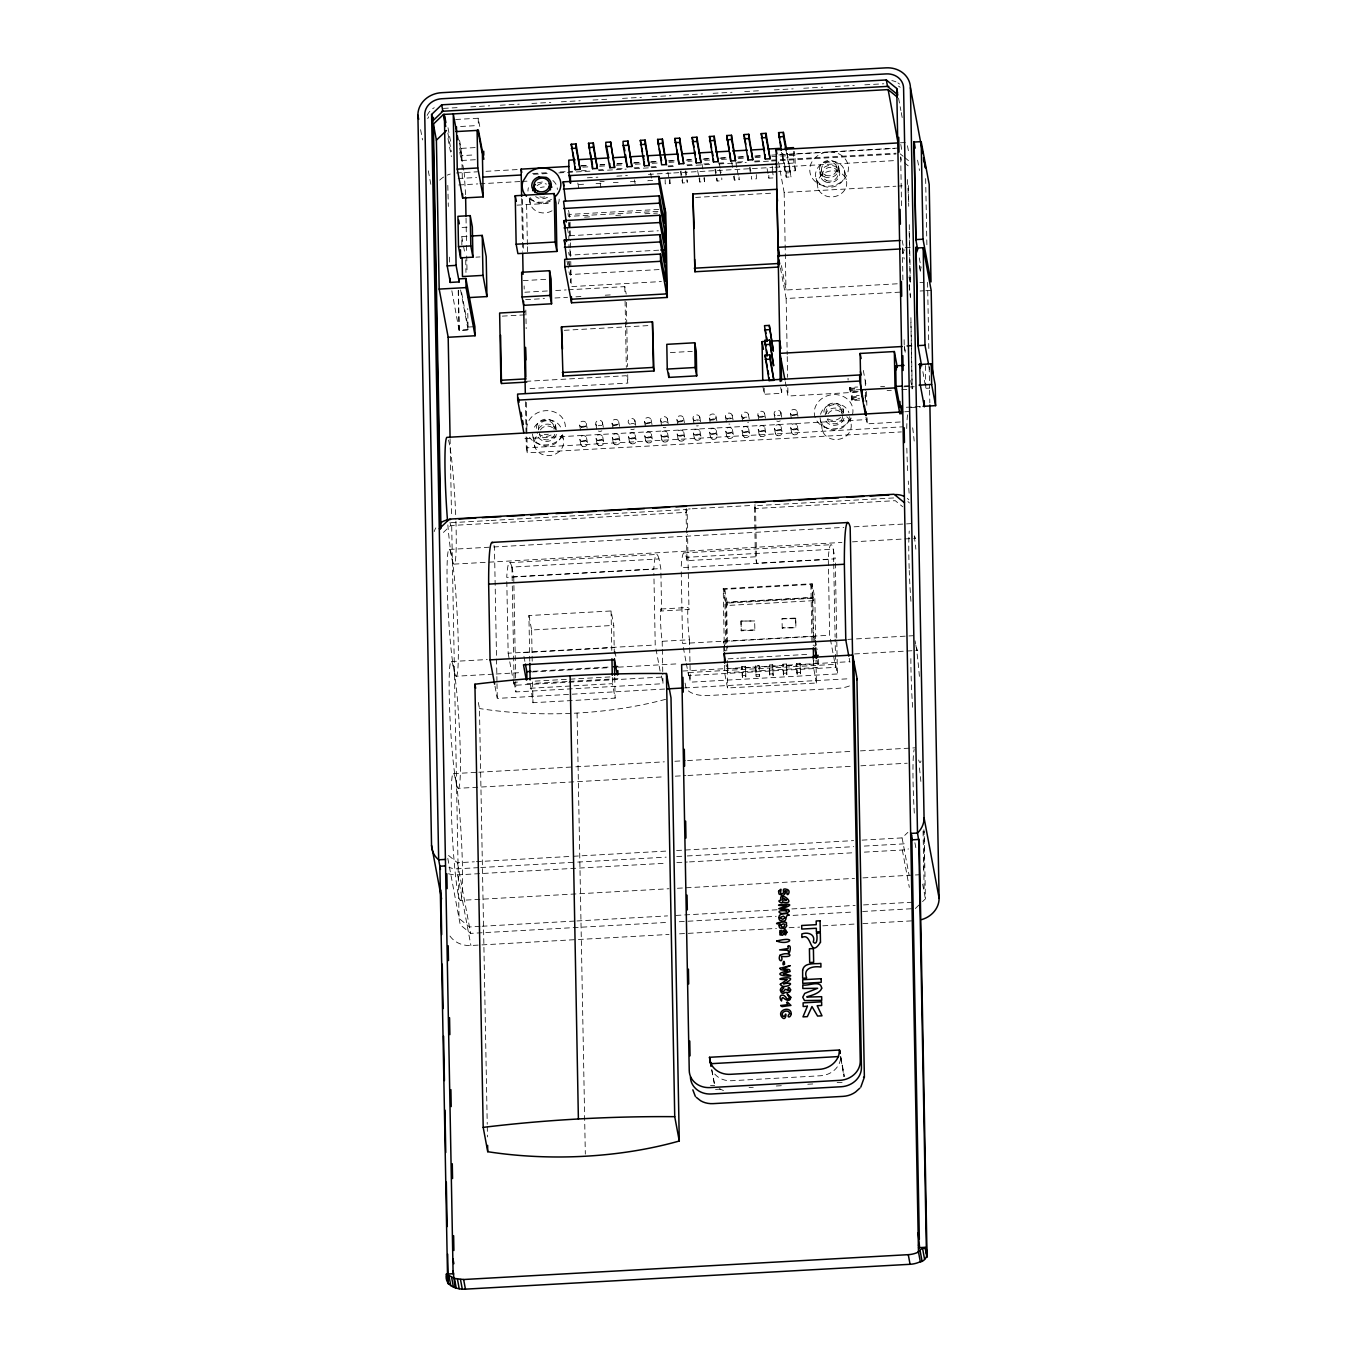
<?xml version="1.0" encoding="UTF-8"?>
<svg xmlns="http://www.w3.org/2000/svg" width="1357" height="1357" viewBox="0 0 1357 1357"><rect width="100%" height="100%" fill="white"/><g stroke="black" fill="none" stroke-linecap="round" stroke-linejoin="round"><path stroke-width="0.75" stroke-dasharray="5 3.75" d="M681.248 571.857L682.588 643.455L829.653 635.246L828.279 558.473A103.047 7.158 86.8 0 1 832.604 546.634L835.25 558.83L756.595 563.223L755.391 556.811L754.424 505.296L755.035 508.519L895.264 500.682L902.71 506.755M840.577 1058.816L840.085 1061.191A20.609 18.116 -10.6 0 1 820.51 1075.762L731.593 1080.732A20.609 18.116 -10.6 0 1 713.646 1072.641M443.417 532.436L450.626 525.532L686.625 512.335L686.506 506.28M862.068 840.136L902.1 837.897L907.867 832.367M915.313 908.528L921.081 903.016M922.523 901.625L925.406 898.877L924.151 831.146M537.44 182.89L544.276 181.584M443.366 108.39L458.123 107.576M470.76 106.864L489.724 105.795M500.258 105.218L519.222 104.15M531.876 103.454L550.84 102.386M561.374 101.792L580.338 100.74M592.992 100.028L609.836 99.095M622.49 98.383L641.454 97.314M651.988 96.737L670.952 95.668M683.606 94.973L702.57 93.904M713.103 93.311L732.068 92.259M744.705 91.547L761.565 90.614M774.219 89.901L793.183 88.85M803.717 88.256L822.681 87.187M835.318 86.492L854.282 85.423M864.833 84.829L883.797 83.778M455.647 119.484L478.224 118.229L479.767 126.472M460.583 126.489L476.986 125.573M459.514 140.127L461.058 148.388L475.425 147.574M459.565 143.231L461.872 155.614L474.187 154.919M459.735 152.238L461.278 160.499L475.645 159.702M900.336 142.824L906.188 142.485M787.348 153.562L787.433 157.802L782.633 158.074L782.565 153.833L787.348 153.562L790.995 176.902L786.212 177.173L781.564 152.289M581.373 165.758L587.717 165.401M600.405 164.706L604.628 164.468M617.316 163.756L623.66 163.4M634.245 162.806L640.589 162.45M651.156 161.856L657.5 161.517M668.068 160.923L674.412 160.567M687.1 159.855L691.324 159.617M704.012 158.905L710.356 158.548M720.94 157.972L727.284 157.616M737.852 157.022L744.196 156.666M754.763 156.072L761.107 155.716M771.692 155.122L897.35 148.1M456.478 172.967L477.545 171.796M485.976 171.321L519.697 169.438M580.796 166.029L589.226 165.554M599.777 164.96L606.087 164.604M616.621 164.027L625.051 163.552M633.482 163.077L641.912 162.603M650.342 162.128L658.773 161.67M669.306 161.076L675.633 160.72M686.167 160.126L692.494 159.787M703.028 159.193L711.458 158.718M719.889 158.243L728.319 157.785M738.853 157.191L745.18 156.835M755.713 156.242L762.023 155.885M778.884 154.952L894.789 148.473M582.832 167.165L591.245 166.69M599.641 166.233L605.951 165.876M616.451 165.283L624.848 164.825M635.347 164.231L641.657 163.875M652.157 163.298L658.467 162.942M668.967 162.348L675.26 162.009M687.88 161.296L692.07 161.059M704.673 160.363L710.983 160.007M721.483 159.414L727.793 159.074M738.293 158.481L744.586 158.124M755.103 157.548L761.396 157.191M771.896 156.598L795.015 155.309L795.304 170.761L778.494 171.694M532.623 173.509L549.534 172.576M560.102 171.983L572.773 171.27M581.237 170.795L589.684 170.32M598.149 169.862L606.596 169.388M617.164 168.794L625.628 168.319M634.075 167.844L640.419 167.488M650.987 166.894L659.434 166.436M667.898 165.961L676.346 165.486M686.913 164.892L693.257 164.536M703.825 163.943L710.169 163.586M718.616 163.128L727.081 162.653M737.648 162.06L746.096 161.585M754.56 161.11L763.007 160.635M771.471 160.16L896.163 153.205M458.157 178.513L476.578 177.496M533.471 174.307L550.331 173.374M558.762 172.899L590.363 171.135M598.793 170.66L626.188 169.133M634.618 168.658L649.375 167.827M651.479 167.708L659.909 167.25M668.339 166.775L674.65 166.419M687.304 165.707L710.474 164.418M718.905 163.943L746.299 162.416M754.729 161.941L769.487 161.11M771.59 161.008L895.925 154.053M779.155 163.875L793.862 163.061L795.304 170.761M458.802 184.976L477.766 183.907M479.886 183.789L519.918 181.55M522.021 181.431L528.348 181.092M587.36 177.784L597.894 177.19M616.858 176.139L627.392 175.545M648.459 174.375L671.647 173.068M673.75 172.95L772.795 167.42M774.898 167.301L895.009 160.584M599.93 181.685L604.136 181.448M578.794 184.518L583.578 184.247M596.062 183.551L600.863 183.297L600.93 187.537L600.218 183.704M613.347 182.584L618.13 182.33M635.398 181.363L630.615 181.617L630.7 185.875M652.666 180.396L647.883 180.668L647.967 184.908M782.565 153.833L786.127 172.933L790.927 172.661M669.951 179.429L670.019 183.67L665.235 183.941L665.151 179.701M680.366 171.508L682.503 182.974L687.304 182.703L687.253 179.87M699.059 178.191L699.788 182.008L704.571 181.736L704.487 177.496M714.902 169.574L717.056 181.041L721.839 180.769L721.788 177.937M733.611 176.257L734.324 180.074L739.107 179.803L739.056 176.987M767.078 168.59L768.876 178.14L773.66 177.869L771.522 166.419M517 205.144L551.79 203.211M695.632 197.41L773.134 193.084M778.46 161.958L784.159 192.457L895.959 186.214M898.063 186.096L902.168 185.858M658.823 209.419L569.312 214.423L569.431 220.631M657.975 211.387L568.447 216.391L567.362 210.556M584.545 217.137L592.873 216.679M615.773 215.39L624.101 214.932M644.914 213.761L657.416 213.066M462.075 227.45L468.233 227.094M461.872 244.972L461.719 236.542L467.877 236.203M567.362 227.993L568.82 235.779L658.332 230.792M475.934 257.168L480.039 256.931M658.705 250.18L569.177 255.184L568.074 249.332M902.897 279.983L902.405 247.788L910.225 247.364M659.061 269.568L569.533 274.572L568.074 266.769M523.208 280.611L547.125 279.288M571.84 286.564L661.368 281.561M547.312 290.975L524.26 292.264L524.141 285.937M555.692 290.5L566.157 289.923M568.261 289.804L624.814 286.632L626.205 294.028M525.651 299.643L544.496 298.591M554.979 297.997L567.548 297.302M575.928 296.827L582.204 296.488M605.256 295.198L611.532 294.842M781.428 265.616L785.991 290.008L897.774 283.766M919.927 282.527L923.829 282.307M780.445 267.991L786.144 298.489L900.047 292.128M920.08 291.009L923.981 290.788M925.779 290.686L931.173 290.381M502.327 316.13L525.532 314.824M473.186 326.766L468.063 327.054L461.295 290.924M468.097 329.598L459.209 330.09L458.462 290.127M451.847 290.737L459.158 330.582L468.114 330.073L467.707 308.565M564.258 330.311L648.883 325.578M670.341 352.583L692.274 351.344M904.118 339.691L904.237 345.95L912.057 345.509M911.955 345.967L904.135 346.408L905.662 354.533M525.922 381.334L626.476 375.702L627.867 383.098L527.313 388.713M858.133 391.562L850.313 392.003L849.804 389.272L849.77 387.457L857.59 387.016M849.787 388.356L857.607 387.932M880.591 386.694L884.611 386.474M849.804 389.272L857.624 388.831M904.441 385.965L910.717 385.625M762.871 386.558L764.313 394.276L781.751 393.293L781.683 389.205M903.847 386.796L910.123 386.44M849.77 387.457L850.279 390.188L862 389.527M910.31 386.966L914.211 386.745M850.296 391.087L858.116 390.646M785.313 381.809L787.976 396.04L857.573 392.156M887.105 390.511L891.328 390.273M901.862 389.68L908.02 389.34M922.862 371.614L925.813 388.339L929.409 388.136M859.727 400.094L851.908 400.536L851.399 397.805L851.365 395.99L859.185 395.549M851.382 396.889L859.202 396.448M851.399 397.805L859.218 397.364M851.365 395.99L851.874 398.704L859.693 398.28M851.891 399.62L859.71 399.179M906.323 407.287L920.962 406.455M910.683 407.558L920.453 407.015M904.746 411.782L908.953 411.544M524.922 438.684L866.953 419.567M865.919 417.04L867.191 423.842L901.387 421.925M525.464 401.74L526.329 447.844L902.558 426.827M526.329 447.844L527.262 452.831L901.387 431.916M755.391 556.811L686.981 560.628L686.014 509.129L690.17 508.892M692.24 508.773L750.285 505.533M451.118 522.682L489.046 520.562M491.149 520.443L611.261 513.726M613.364 513.608L687.117 509.486L687.541 532.402M893.652 497.951L755.51 505.669L756.595 563.223M449.32 549.432L491.488 547.092M493.592 546.973L843.85 527.381M854.13 526.821L911.056 523.632M453.967 564.122L841.917 542.444M852.45 541.85L915.704 538.322A63.525 4.41 86.8 0 1 914.414 535.591M509.52 562.663L656.601 554.453M683.962 552.91L831.027 544.7M659.01 558.847L658.162 556.387A103.047 7.158 86.8 0 0 653.853 568.227L653.803 569.177L506.738 577.387L506.772 576.454A103.047 7.158 86.8 0 1 511.097 564.597L511.928 567.073L659.027 558.948L660.825 568.583L661.622 610.989L688.983 609.463L687.575 534.488M828.245 559.423L681.163 567.65L681.214 566.7A103.047 7.158 86.8 0 1 685.522 554.843L686.371 557.32L833.452 549.195L833.69 561.764M511.928 567.073L513.743 576.793L660.825 568.583M724.367 650.783L723.213 588.717L812.131 583.747L814.845 598.183L815.727 645.779M725.724 644.168L724.689 589.277L810.892 584.46L813.352 597.623L813.403 600.659L727.216 605.476L726.623 602.254L812.809 597.436L813.403 600.659M724.689 589.277L727.165 602.44L813.352 597.623M723.213 588.717L725.91 603.153L814.845 598.183M529.773 661.266L528.908 615.552L611.074 610.972L613.771 625.407L614.348 656.567M660.961 609.005L688.27 607.478M528.908 615.552L531.622 630.004L613.771 625.407M740.939 621.082L754.729 620.963L740.939 621.082L741.227 630.818L754.899 630.038L754.611 620.319M782.26 628.512L781.971 618.792L795.66 618.029L795.948 627.748L782.141 627.867L795.948 627.748M795.779 618.656L781.971 618.792M741.109 630.174L754.899 630.038M661.622 610.989L661.3 609.429A17.166 1.187 86.8 0 0 660.452 618.113A17.166 1.187 86.8 0 0 661.843 638.689L662.182 641.284L689.543 639.758A17.166 1.187 86.8 0 1 687.762 616.587A17.166 1.187 86.8 0 1 688.983 609.463M506.806 581.61L508.146 653.209L655.227 644.999L653.887 573.383M523.259 652.683L614.229 647.611M723.875 651.581L723.688 641.488L814.658 636.399L817.151 649.664M451.406 661.538L487.248 659.536M847.786 639.384L913.142 635.721M728.098 658.84L738.615 658.247M740.718 658.128L799.578 654.837M801.682 654.719L810.095 654.261M533.148 671.274L609.31 667.016M456.054 676.227A63.525 4.41 86.8 0 0 454.934 583.035A63.525 4.41 86.8 0 0 447.064 579.235A63.525 4.41 86.8 0 0 456.054 676.227L494.016 674.107M496.119 673.988L521.427 672.563M531.961 671.986L609.972 667.627M618.402 667.152L679.552 663.726M854.554 653.955L917.807 650.41A63.525 4.41 86.8 0 1 915.076 640.826M741.923 666.508L745.349 666.304L745.655 667.915L745.824 677.007L742.398 677.194L741.923 666.508L742.398 677.194M759.021 665.541L759.496 676.244L756.07 676.431L755.612 665.744L759.021 665.541L759.326 667.152L769.589 666.575L769.758 675.667L773.185 675.481L772.71 664.777L769.283 664.964L769.758 675.667M782.972 664.201L786.382 664.014L786.687 665.625L786.856 674.717L783.447 674.904L782.972 664.201L783.447 674.904M796.644 663.437L800.07 663.251L800.376 664.862L800.545 673.937L797.119 674.141L796.644 663.437L797.119 674.141M682.842 671.02L849.635 661.69M727.115 664.93L727.861 668.916L742.228 668.102M745.655 667.915L755.9 667.339L756.07 676.431M773.015 666.389L783.277 665.812M786.687 665.625L796.949 665.049M800.376 664.862L814.047 664.099L813.979 659.926M661.232 677.092L514.15 685.319L514.099 682.283L520.409 681.943M535.116 681.112L612.855 676.77M688.542 672.546L835.607 664.319L837.405 673.954L690.34 682.164L688.542 672.546L688.593 675.565L835.658 667.356L835.132 639.198M527.025 683.758L567.226 681.502M569.346 681.384L618.012 678.67M818.288 659.383L818.441 667.457L727.454 672.546L726.046 664.981M742.092 675.582L745.519 675.396L745.824 677.007M755.781 674.819L759.191 674.633L759.496 676.244M769.453 674.056L772.879 673.869L773.185 675.481M783.142 673.293L786.551 673.106L786.856 674.717M796.813 672.529L800.24 672.343L800.545 673.937M530.265 688.27L612.431 683.674L615.128 698.126L532.979 702.705L530.163 682.028M514.099 682.283L515.897 691.917L662.979 683.707L662.793 673.598M495 686.218L497.273 698.397L665.659 688.983M684.607 687.914L848.787 678.754M724.638 665.269L724.791 673.53L727.505 687.982L816.422 683.012L815.998 660.265M453.509 773.626L476.697 772.337M478.8 772.218L573.689 766.909M575.792 766.79L664.353 761.837M674.887 761.26L685.438 760.666M687.541 760.548L851.992 751.354M860.423 750.879L915.246 747.826M458.157 788.315A63.525 4.41 86.8 0 0 457.038 695.123A63.525 4.41 86.8 0 0 449.167 691.324A63.525 4.41 86.8 0 0 458.157 788.315L664.777 776.764M675.328 776.17L685.862 775.593M687.965 775.475L852.433 766.281M860.864 765.806L907.239 763.211M448.522 855.453L457.462 862.747L474.322 861.797M476.426 861.678L571.263 856.386M573.366 856.267L666.083 851.093M676.617 850.5L853.638 840.611M478.648 867.632L457.58 868.802A17.166 15.097 -10.6 0 1 448.997 867.259M480.751 867.513L575.589 862.204M577.692 862.085L666.202 857.149M676.736 856.555L685.166 856.08M687.27 855.962L853.74 846.666M864.29 846.073L902.218 843.952A17.166 15.097 -10.6 0 0 906.629 843.189M448.505 873.755A24.036 21.152 -10.6 0 0 457.699 874.858L666.321 863.205M676.855 862.611L687.388 862.017M689.492 861.916L853.858 852.722M864.392 852.128L902.337 850.008A24.036 21.152 -10.6 0 0 908.512 848.939M460.244 900.403A63.525 4.41 86.8 0 0 459.124 807.228A63.525 4.41 86.8 0 0 451.253 803.412A63.525 4.41 86.8 0 0 460.244 900.403L668.984 888.733M677.414 888.275L854.52 878.369M862.95 877.894L919.876 874.722M480.022 926.373L469.488 926.967L459.056 918.452L451.66 523.242M482.125 926.254L574.842 921.064M576.946 920.962L667.559 915.89M675.99 915.415L777.154 909.767M791.894 908.936L855.114 905.407M863.544 904.932L914.126 902.117M447.81 858.37L460.26 924.863L470.675 933.379L668.764 922.319M679.297 921.725L776.238 916.297M793.099 915.364L854.215 911.955M862.645 911.48L913.21 908.647M449.981 936.059A24.036 21.152 -10.6 0 0 470.913 945.507L576.267 939.604M578.387 939.502L669.001 934.43M679.535 933.837L776.475 928.425M789.112 927.713L799.646 927.119M822.834 925.83L854.435 924.066M862.865 923.591L913.448 920.775M710.508 1085.634L714.664 1085.413M715.529 1089.4L721.822 1089.043M749.081 1087.517L753.271 1087.279M776.323 1085.99L782.616 1085.651M807.771 1084.243L814.064 1083.887M837.116 1082.598L843.409 1082.241M723.468 1090.502L719.346 1088.823M900.132 153.816L903.117 156.242M904.61 157.463L909.071 161.11M904.322 162.67L908.783 166.317M711.679 1069.961L714.325 1083.819M917.586 160.177L919.52 170.507M898.555 98.111L900.878 110.545M901.269 112.614L902.422 118.822M907.46 145.759L909.02 154.053M900.811 144.436L902.235 152.985M907.392 179.514L908.902 204.5M900.743 157.022L901.336 160.245M919.266 257.898L921.166 268.075M919.503 265.327L921.03 273.469M919.418 266.379L920.945 274.521M928.799 365.576L929.562 369.63M902.151 240.376L904.203 250.841M909.003 276.964L910.377 283.867L909.207 221.208M902.405 247.788L903.932 255.93M909.258 284.393L910.513 296.759M902.32 248.857L904.22 259.017M909.156 285.445L910.428 297.777M904.237 345.95L905.764 354.092M910.7 380.52L911.463 384.591M844.376 170.066L846.191 179.684M838.473 166.283L839.406 171.27M836.76 166.707L837.744 172.017M863.323 370.461L866.512 387.491M865.054 395.209L865.562 397.94M865.087 397.041L866.207 402.266M821.748 171.135L822.749 176.427M819.73 171.813L820.646 176.783M816.117 178.378L817.915 188.012M849.635 416.582L850.72 422.349M843.002 408.949L843.63 412.274M794.286 151.458L795.015 155.309M841.289 409.373L842.29 414.682M785.991 150.101L790.995 176.902M914.906 842.731L916.077 848.939M922.658 884.153L925.406 898.877M902.1 837.897L909.088 875.18M902.337 850.008L909.326 887.41M820.646 421.043L822.444 430.678M772.15 165.995L772.862 169.812M849.194 658.23L849.957 662.284M797.034 411.493L797.967 416.463M750.082 167.233L750.811 171.05M749.454 167.64L750.879 175.29M797.305 425.861L798.238 430.831M790.452 413.427L791.385 418.414M830.399 639.249L835.658 667.356M790.724 427.794L791.657 432.764M780.682 387.525L781.751 393.293M735.901 162.619L736.97 168.353M737.326 170.253L739.107 179.803M780.818 412.392L781.751 417.379M731.745 162.467L732.814 168.183M781.089 426.76L782.022 431.73M774.236 414.343L775.169 419.313M774.508 428.693L775.441 433.68M817.016 659.892L818.441 667.457M812.555 656.126L814.047 664.099M719.261 163.162L721.042 172.712M816.422 683.012L813.725 668.56L813.572 660.299M719.702 169.303L721.127 176.953M764.551 413.308L765.484 418.278M764.822 427.676L765.755 432.646M715.546 169.15L716.259 172.984M757.969 415.242L758.902 420.229M758.241 429.609L759.174 434.579M701.993 164.129L703.062 169.862M748.335 414.207L749.268 419.194M703.859 177.92L704.571 181.736M748.606 428.575L749.539 433.545M697.634 170.541L698.702 176.274M741.77 416.158L742.686 421.128M742.025 430.508L742.957 435.495M732.135 415.123L733.068 420.093M685.794 170.812L686.506 174.646M685.149 171.236L687.304 182.703M732.39 429.474L733.323 434.461M680.993 171.084L681.723 174.9M725.554 417.057L726.487 422.027M725.825 431.424L726.758 436.394M769.283 664.964L769.589 666.575M840.695 1056.441L844.393 1076.203M715.919 416.022L716.852 421.009M667.881 172.203L668.95 177.937M669.306 179.853L670.019 183.67M716.191 430.39L717.124 435.36M709.338 417.956L710.271 422.943M755.612 665.744L755.9 667.339M709.609 432.323L710.542 437.293M699.703 416.938L700.636 421.908M699.975 431.289L700.907 436.275M650.614 173.17L652.038 180.82M693.122 418.872L694.055 423.842M693.393 433.222L694.326 438.209M683.487 417.837L684.42 422.807M723.688 641.488L725.452 650.953M683.758 432.205L684.691 437.175M634.414 179.87L635.127 183.687M676.922 419.771L677.838 424.758M677.177 434.138L678.11 439.108M686.014 509.129L686.625 512.335M667.288 418.736L668.204 423.723M667.542 433.104L668.475 438.074M660.706 420.687L661.639 425.657M686.371 557.32L686.981 560.628M660.978 435.037L661.894 440.024M651.072 419.652L652.005 424.622M651.343 434.003L652.276 438.99M644.49 421.586L645.423 426.573M644.762 435.953L645.695 440.923M683.334 647.476L685.963 661.521M686.337 663.522L688.593 675.565M685.098 683.063L685.845 687.066A20.609 9.703 -1.1 0 0 708.184 695.547L838.151 688.287A20.609 9.703 -1.1 0 0 850.262 685.607M634.855 420.551L635.788 425.538M635.127 434.918L636.06 439.889M628.545 436.852L629.478 441.839M577.811 183.025L578.879 188.759M618.639 421.467L619.572 426.437M618.911 435.818L619.844 440.804M661.538 675.99L662.979 683.707M655.974 649.002L660.096 671.07M612.058 423.401L612.991 428.371M612.329 437.768L613.262 442.738M568.549 210.352L569.974 217.951M602.423 422.366L603.356 427.353M602.695 436.733L603.628 441.703M568.312 261.443L569.397 267.295M566.989 260.917L567.718 264.819M595.859 424.3L596.792 429.287M596.113 438.667L597.046 443.637M711.831 1069.638L714.427 1083.463M586.224 423.282L587.157 428.252M586.495 437.632L587.411 442.619M579.643 425.216L580.575 430.186M579.914 439.566L580.847 444.553M614.942 651.394L616.01 657.076M529.247 198.309L530.333 204.093M562.426 434.579L563.138 438.43M555.42 425.029L556.353 429.999M553.707 425.453L554.368 428.982M533.064 437.124L534.862 446.758M459.65 148.083L463.806 170.27M464.179 172.237L465.587 194.95M447.997 127.694L451.084 144.164M447.861 133.054L451.338 151.696M447.98 138.533L451.372 156.598M461.719 236.542L463.161 244.26M463.517 246.177L464.959 253.878M460.6 289.94L468.114 330.073M523.972 656.483L525.023 662.165M420.602 129.661L422.536 139.941M428.303 170.812L431 185.231M508.146 653.209L512.658 677.296M513.031 679.297L514.15 685.319M450.015 522.309L450.626 525.532M478.326 702.468L479.462 708.541L487.231 1124.258M457.462 862.747L470.675 933.379M457.699 874.858L470.913 945.507M840.678 1056.916L844.02 1076.559M841.001 1058.867L843.901 1076.389M458.191 290.5L459.158 330.582M447.81 185.366L448.319 206.468M449.523 257.101L449.676 263.428M925.644 178.564L926.916 246.295M927.577 282.273L928.85 349.987M929.172 366.916L929.562 388.085M929.596 390.205L929.833 402.893M925.389 365.508L925.813 388.339M923.065 831.078L924.219 892.448M910.903 317.64L912.226 388.662M908.325 185.519L908.715 206.281M909.173 231.182L910.14 283.07M910.886 322.695L912.125 389.103M900.709 156.988L901.574 209.232M866.58 391.528L866.852 405.658M867.072 417.786L867.191 423.842M865.24 380.672L865.41 390.273M865.444 392.19L865.596 399.772M851.874 398.704L851.908 400.536M850.279 390.188L850.313 392.003M848.057 378.298L848.091 380.113M835.335 563.019L837.405 673.954M833.724 563.85L835.098 637.112M814.658 636.399L814.862 646.509M812.809 597.436L813.589 639.096M812.131 583.747L813.301 645.813M810.892 584.46L812.029 645.695M793.641 151.458L793.862 163.061M800.07 663.251L800.24 672.343M789.808 170.49L789.723 166.249L784.94 166.504L785.008 170.761M795.66 618.029L795.83 627.104M786.127 172.933L786.212 177.173M784.159 192.457L785.991 290.008M786.144 298.489L787.196 354.533M787.23 356.603L787.62 377.365M787.823 387.746L787.976 396.04M786.382 664.014L786.551 673.106M768.825 175.324L768.876 178.14M772.71 664.777L772.879 673.869M764.195 388.136L764.313 394.276M756.307 174.595L756.392 178.836L751.591 179.107L751.541 176.274M754.95 504.482L755.035 508.519M745.349 666.304L745.519 675.396M734.256 175.833L734.324 180.074M741.058 621.727L741.227 630.818M727.165 602.44L727.216 605.476M726.623 602.254L727.471 648.086M727.776 664.743L727.861 668.916M725.91 603.153L726.792 650.749M727.233 660.435L727.505 687.982M717.005 178.208L717.056 181.041M699.703 177.767L699.788 182.008M682.435 178.734L682.503 182.974M689.543 639.758L689.661 645.813M689.695 647.832L690.34 682.164M662.182 641.284L662.301 647.34M662.335 649.358L662.742 671.579M626.357 302.306L627.562 366.526M627.714 374.803L627.867 383.098M624.814 286.632L624.932 292.858M625.085 301.135L625.441 319.777M625.475 321.846L626.323 367.425M614.738 677.347L615.128 698.126M611.074 610.972L611.803 650.427M612.312 677.448L612.431 683.674M570.042 222.09L570.398 240.715M570.432 242.784L570.737 259.34M570.771 261.409L570.89 267.617M570.941 269.687L571.212 284.156M569.465 222.701L569.584 228.909M569.618 230.978L569.736 237.187M569.957 249.603L570.076 255.811M570.347 270.28L570.585 282.697M568.566 222.463L568.634 226.5M568.82 235.779L569.041 247.907M569.295 261.239L569.363 265.277M577.081 713.07L585.325 1154.112M526.618 204.602L527.381 244.65M527.415 246.753L527.534 253.08M525.837 310.007L526.177 328.648M531.622 630.004L532.198 661.164M532.589 681.943L532.979 702.705M522.53 199.428L523.48 250.061M526.312 402.351L527.262 452.831M521.665 198.563L522.649 251.249M513.743 576.793L515.897 691.917M511.945 567.175L512.268 583.917M512.301 586.003L514.066 680.196M496.967 681.587L494.457 546.922A103.047 7.158 86.8 0 0 493.592 544.344M497.001 683.691L497.273 698.397M478.224 118.229L478.376 126.303M487.265 1126.378L487.468 1136.929M466.028 218.087L466.486 243.344M466.537 245.447L466.689 253.861M466.723 255.964L467.045 272.791M465.722 259.849L465.96 272.469M461.872 155.614L462.313 179.243M461.058 148.388L461.278 160.499M450.083 438.701L451.508 514.778M434.206 531.622A17.166 15.097 -10.6 0 1 435.834 527.873M907.324 498.375A17.166 15.097 -10.6 0 1 908.817 499.783M907.918 501.581A17.166 15.097 -10.6 0 1 909.427 502.989M891.837 80.606A17.166 15.097 -10.6 0 1 895.993 81.878M897.876 82.879A17.166 15.097 -10.6 0 1 899.572 84.083M427.15 115.413A17.166 15.097 -10.6 0 1 434.257 107.695M439.668 180.125A24.036 21.152 -10.6 0 1 444.553 176.478M447.335 175.104A24.036 21.152 -10.6 0 1 450.287 174.035M898.47 86.085A17.166 15.097 -10.6 0 1 900.183 87.306M427.743 118.619A17.166 15.097 -10.6 0 1 428.693 116.787M826.294 413.8A7.837 6.887 -10.6 0 1 833.656 404.674A7.837 6.887 -10.6 0 1 841.357 412.952M842.578 416.446A7.837 6.887 -10.6 0 1 835.929 423.672A7.837 6.887 -10.6 0 1 827.278 419.092M827.957 413.817A7.837 6.887 -10.6 0 1 840.204 411.697M846.802 416.735A14.757 12.976 -10.6 0 1 848.006 434.257A14.757 12.976 -10.6 0 1 828.347 437.649A14.757 12.976 -10.6 0 1 823.733 420.721M849.041 419.466A14.757 12.976 -10.6 0 1 833.096 429.898A14.757 12.976 -10.6 0 1 820.086 417.702M820.527 414.309A14.757 12.976 -10.6 0 1 834.538 403.86A14.757 12.976 -10.6 0 1 848.922 412.732M538.712 429.864A7.837 6.887 -10.6 0 1 546.091 420.755A7.837 6.887 -10.6 0 1 553.775 429.033M548.364 434.223A7.837 6.887 -10.6 0 1 544.31 434.444M554.776 434.325A7.837 6.887 -10.6 0 1 546.311 439.872A7.837 6.887 -10.6 0 1 539.408 433.392M540.391 429.881A7.837 6.887 -10.6 0 1 553.893 429.134M561.611 435.376A14.757 12.976 -10.6 0 1 557.642 452.78A14.757 12.976 -10.6 0 1 537.898 451.593A14.757 12.976 -10.6 0 1 538.441 433.969M561.459 435.529A14.757 12.976 -10.6 0 1 545.531 445.978A14.757 12.976 -10.6 0 1 532.504 433.782M534.353 427.167A14.757 12.976 -10.6 0 1 548.873 419.941A14.757 12.976 -10.6 0 1 561.34 428.795M559.169 199.106A14.757 12.976 -10.6 0 1 557.32 205.721M552.028 210.793A14.757 12.976 -10.6 0 1 535.71 210.759A14.757 12.976 -10.6 0 1 530.214 197.359M540.425 187.571A14.757 12.976 -10.6 0 1 544.225 186.91M544.819 196.85A7.837 6.887 -10.6 0 1 538.882 196.494M537.067 185.722A7.837 6.887 -10.6 0 1 546.464 184.094M550.23 201.158A14.757 12.976 -10.6 0 1 530.061 197.511M527.975 191.116A14.757 12.976 -10.6 0 1 528.399 187.724M552.893 180.515A14.757 12.976 -10.6 0 1 557.371 189.471M455.918 521.224A63.525 4.41 86.8 0 1 454.256 564.139A63.525 4.41 86.8 0 1 447.844 524.905M448.505 440.075A63.525 4.41 86.8 0 1 455.85 519.273M909.122 493.219A63.525 4.41 86.8 0 1 908.274 481.023M907.68 470.675A63.525 4.41 86.8 0 1 906.764 444.909M906.73 428.558A63.525 4.41 86.8 0 1 907.612 414.614M912.667 427.794A63.525 4.41 86.8 0 1 914.194 441.042M920.962 760.921A63.525 4.41 86.8 0 1 918.604 759.784M912.599 707.285A63.525 4.41 86.8 0 1 910.886 656.093M915.873 645.321A63.525 4.41 86.8 0 1 919.435 676.889M910.92 601.304A63.525 4.41 86.8 0 1 909.241 570.483M909.173 568.498A63.525 4.41 86.8 0 1 909.241 531.028M914.262 536.354A63.525 4.41 86.8 0 1 915.873 549.212M914.313 813.148A63.525 4.41 86.8 0 1 914.177 749.403M919.435 767.943A63.525 4.41 86.8 0 1 920.86 781.411M923.88 829.738A63.525 4.41 86.8 0 1 923.048 873.009M665.575 699.33A229.367 107.915 -1.1 0 1 479.462 708.541M629.902 424.249A3.426 3.019 -10.6 0 1 628.919 419.72A3.426 3.019 -10.6 0 1 634.143 419.432A3.426 3.019 -10.6 0 1 633.329 424.046M634.262 429.033A3.426 3.019 -10.6 0 1 630.835 429.219M630.734 423.978A3.426 3.019 -10.6 0 1 634.872 424.232M536.303 428.337A9.787 8.617 -10.6 0 1 547.159 419.16A9.787 8.617 -10.6 0 1 555.505 429.507M551.061 435.003A9.787 8.617 -10.6 0 1 539.272 434.274M556.438 434.477A9.787 8.617 -10.6 0 1 545.87 441.398A9.787 8.617 -10.6 0 1 537.236 433.307M538.458 428.931A9.787 8.617 -10.6 0 1 555.352 427.981M645.711 424.249A3.426 3.019 -10.6 0 1 651.648 423.91M823.886 412.257A9.787 8.617 -10.6 0 1 834.742 403.08A9.787 8.617 -10.6 0 1 843.087 413.427M840.645 417.43A9.787 8.617 -10.6 0 1 826.854 418.21M662.335 422.434A3.426 3.019 -10.6 0 1 661.334 417.905A3.426 3.019 -10.6 0 1 666.575 417.617A3.426 3.019 -10.6 0 1 665.744 422.248M562.951 435.41A19.405 17.064 -10.6 0 1 529.484 437.293M526.737 428.863A19.405 17.064 -10.6 0 1 545.735 410.679A19.405 17.064 -10.6 0 1 565.377 426.709M665.863 427.574A3.426 3.019 -10.6 0 1 663.268 427.404M663.166 422.163A3.426 3.019 -10.6 0 1 667.305 422.417M596.758 425.623A3.426 3.019 -10.6 0 1 596.893 421.145A3.426 3.019 -10.6 0 1 601.914 421.45A3.426 3.019 -10.6 0 1 600.897 425.861M694.75 420.619A3.426 3.019 -10.6 0 1 693.953 415.887A3.426 3.019 -10.6 0 1 699.347 416.226A3.426 3.019 -10.6 0 1 697.362 420.772M698.278 425.759A3.426 3.019 -10.6 0 1 696.514 425.861M694.886 420.874A3.426 3.019 -10.6 0 1 699.72 420.602M678.144 422.434A3.426 3.019 -10.6 0 1 683.521 421.501M551.451 199.411A19.405 17.064 -10.6 0 1 528.077 197.986M775.152 415.649A3.426 3.019 -10.6 0 1 775.068 411.358A3.426 3.019 -10.6 0 1 779.902 411.086A3.426 3.019 -10.6 0 1 779.987 415.378M780.224 420.874A3.426 3.019 -10.6 0 1 776.798 421.06M777.527 415.463A3.426 3.019 -10.6 0 1 780.122 415.632M844.02 418.397A9.787 8.617 -10.6 0 1 834.725 425.335A9.787 8.617 -10.6 0 1 825.192 419.449M825.107 414.988A9.787 8.617 -10.6 0 1 833.13 408.203A9.787 8.617 -10.6 0 1 842.918 411.9M547.465 197.308A9.787 8.617 -10.6 0 1 535.676 196.595M613.296 426.064A3.426 3.019 -10.6 0 1 619.216 425.725M601.83 430.848A3.426 3.019 -10.6 0 1 598.42 431.034M598.318 425.793A3.426 3.019 -10.6 0 1 601.728 425.589M792.217 415.429A3.426 3.019 -10.6 0 1 797.611 415.751M759.733 417.244A3.426 3.019 -10.6 0 1 765.127 417.566M748.436 422.163A3.426 3.019 -10.6 0 1 747.741 422.689M742.991 418.804A3.426 3.019 -10.6 0 1 746.808 417.176M729.829 424.096A3.426 3.019 -10.6 0 1 728.946 424.046M727.318 419.059A3.426 3.019 -10.6 0 1 732.152 418.787M710.576 420.619A3.426 3.019 -10.6 0 1 714.393 418.991M581.407 427.218A3.426 3.019 -10.6 0 1 586.801 427.54M714.393 419.517A3.426 3.019 -10.6 0 1 709.219 417.447A3.426 3.019 -10.6 0 1 713.748 414.089A3.426 3.019 -10.6 0 1 715.088 419.008M760.429 417.261A3.426 3.019 -10.6 0 1 758.614 412.477A3.426 3.019 -10.6 0 1 764.347 412.816A3.426 3.019 -10.6 0 1 761.328 417.311M744.23 418.16A3.426 3.019 -10.6 0 1 741.923 414.072A3.426 3.019 -10.6 0 1 746.961 412.596A3.426 3.019 -10.6 0 1 747.503 417.193M728.014 419.059A3.426 3.019 -10.6 0 1 726.012 414.513A3.426 3.019 -10.6 0 1 731.61 414.19A3.426 3.019 -10.6 0 1 729.778 418.974M825.463 175.121A7.837 6.887 -10.6 0 0 837.048 168.489A7.837 6.887 -10.6 0 0 825.243 163.162A7.837 6.887 -10.6 0 0 825.463 175.121M826.464 180.43A7.837 6.887 -10.6 0 0 838.049 173.781A7.837 6.887 -10.6 0 0 826.226 168.455A7.837 6.887 -10.6 0 0 826.464 180.43M824.903 195.544A14.757 12.976 -10.6 0 0 846.751 183.025A14.757 12.976 -10.6 0 0 824.496 172.984A14.757 12.976 -10.6 0 0 824.903 195.544M823.105 185.909A14.757 12.976 -10.6 0 0 844.953 173.408A14.757 12.976 -10.6 0 0 822.681 163.349A14.757 12.976 -10.6 0 0 823.105 185.909M630.174 438.599A3.426 3.019 -10.6 0 0 635.263 435.699A3.426 3.019 -10.6 0 0 630.072 433.358A3.426 3.019 -10.6 0 0 630.174 438.599M631.107 443.586A3.426 3.019 -10.6 0 0 636.179 440.669A3.426 3.019 -10.6 0 0 631.005 438.328A3.426 3.019 -10.6 0 0 631.107 443.586M646.39 437.7A3.426 3.019 -10.6 0 0 651.462 434.783A3.426 3.019 -10.6 0 0 646.288 432.459A3.426 3.019 -10.6 0 0 646.39 437.7M647.323 442.67A3.426 3.019 -10.6 0 0 652.395 439.77A3.426 3.019 -10.6 0 0 647.221 437.429A3.426 3.019 -10.6 0 0 647.323 442.67M646.119 423.333A3.426 3.019 -10.6 0 0 651.207 420.433A3.426 3.019 -10.6 0 0 646.017 418.092A3.426 3.019 -10.6 0 0 646.119 423.333M824.242 427.082A19.405 17.064 -10.6 0 0 852.959 410.645A19.405 17.064 -10.6 0 0 823.699 397.431A19.405 17.064 -10.6 0 0 824.242 427.082M662.606 436.784A3.426 3.019 -10.6 0 0 667.678 433.884A3.426 3.019 -10.6 0 0 662.504 431.543A3.426 3.019 -10.6 0 0 662.606 436.784M663.522 441.771A3.426 3.019 -10.6 0 0 668.611 438.854A3.426 3.019 -10.6 0 0 663.437 436.53A3.426 3.019 -10.6 0 0 663.522 441.771M825.293 181.787A9.787 8.617 -10.6 0 0 839.779 173.492A9.787 8.617 -10.6 0 0 825.022 166.826A9.787 8.617 -10.6 0 0 825.293 181.787M695.021 434.986A3.426 3.019 -10.6 0 0 700.11 432.069A3.426 3.019 -10.6 0 0 694.92 429.728A3.426 3.019 -10.6 0 0 695.021 434.986M695.954 439.956A3.426 3.019 -10.6 0 0 701.043 437.039A3.426 3.019 -10.6 0 0 695.853 434.715A3.426 3.019 -10.6 0 0 695.954 439.956M678.805 435.885A3.426 3.019 -10.6 0 0 683.894 432.968A3.426 3.019 -10.6 0 0 678.721 430.644A3.426 3.019 -10.6 0 0 678.805 435.885M678.534 421.518A3.426 3.019 -10.6 0 0 683.623 418.618A3.426 3.019 -10.6 0 0 678.449 416.277A3.426 3.019 -10.6 0 0 678.534 421.518M679.738 440.855A3.426 3.019 -10.6 0 0 684.827 437.955A3.426 3.019 -10.6 0 0 679.636 435.614A3.426 3.019 -10.6 0 0 679.738 440.855M581.542 441.33A3.426 3.019 -10.6 0 0 586.614 438.413A3.426 3.019 -10.6 0 0 581.441 436.072A3.426 3.019 -10.6 0 0 581.542 441.33M819.713 184.416A19.405 17.064 -10.6 0 0 848.413 167.98A19.405 17.064 -10.6 0 0 819.153 154.766A19.405 17.064 -10.6 0 0 819.713 184.416M824.361 176.8A9.787 8.617 -10.6 0 0 838.847 168.505A9.787 8.617 -10.6 0 0 824.089 161.856A9.787 8.617 -10.6 0 0 824.361 176.8M776.136 430.44A3.426 3.019 -10.6 0 0 781.225 427.54A3.426 3.019 -10.6 0 0 776.034 425.199A3.426 3.019 -10.6 0 0 776.136 430.44M777.069 435.427A3.426 3.019 -10.6 0 0 782.158 432.51A3.426 3.019 -10.6 0 0 776.967 430.169A3.426 3.019 -10.6 0 0 777.069 435.427M613.686 425.148A3.426 3.019 -10.6 0 0 618.775 422.248A3.426 3.019 -10.6 0 0 613.601 419.907A3.426 3.019 -10.6 0 0 613.686 425.148M759.869 431.356A3.426 3.019 -10.6 0 0 764.958 428.439A3.426 3.019 -10.6 0 0 759.767 426.115A3.426 3.019 -10.6 0 0 759.869 431.356M760.802 436.326A3.426 3.019 -10.6 0 0 765.891 433.426A3.426 3.019 -10.6 0 0 760.7 431.085A3.426 3.019 -10.6 0 0 760.802 436.326M744.586 437.242A3.426 3.019 -10.6 0 0 749.675 434.325A3.426 3.019 -10.6 0 0 744.484 431.984A3.426 3.019 -10.6 0 0 744.586 437.242M598.674 445.401A3.426 3.019 -10.6 0 0 603.763 442.484A3.426 3.019 -10.6 0 0 598.59 440.143A3.426 3.019 -10.6 0 0 598.674 445.401M614.891 444.485A3.426 3.019 -10.6 0 0 619.979 441.585A3.426 3.019 -10.6 0 0 614.789 439.244A3.426 3.019 -10.6 0 0 614.891 444.485M793.285 434.511A3.426 3.019 -10.6 0 0 798.357 431.611A3.426 3.019 -10.6 0 0 793.183 429.27A3.426 3.019 -10.6 0 0 793.285 434.511M728.387 438.141A3.426 3.019 -10.6 0 0 733.458 435.241A3.426 3.019 -10.6 0 0 728.285 432.9A3.426 3.019 -10.6 0 0 728.387 438.141M712.171 439.057A3.426 3.019 -10.6 0 0 717.242 436.14A3.426 3.019 -10.6 0 0 712.069 433.799A3.426 3.019 -10.6 0 0 712.171 439.057M582.475 446.3A3.426 3.019 -10.6 0 0 587.547 443.383A3.426 3.019 -10.6 0 0 582.374 441.059A3.426 3.019 -10.6 0 0 582.475 446.3M711.238 434.07A3.426 3.019 -10.6 0 0 716.309 431.17A3.426 3.019 -10.6 0 0 711.136 428.829A3.426 3.019 -10.6 0 0 711.238 434.07M743.653 432.255A3.426 3.019 -10.6 0 0 748.742 429.355A3.426 3.019 -10.6 0 0 743.568 427.014A3.426 3.019 -10.6 0 0 743.653 432.255M727.454 433.171A3.426 3.019 -10.6 0 0 732.526 430.254A3.426 3.019 -10.6 0 0 727.352 427.913A3.426 3.019 -10.6 0 0 727.454 433.171M792.081 415.174A3.426 3.019 -10.6 0 0 797.17 412.274A3.426 3.019 -10.6 0 0 791.979 409.933A3.426 3.019 -10.6 0 0 792.081 415.174M613.958 439.515A3.426 3.019 -10.6 0 0 619.046 436.598A3.426 3.019 -10.6 0 0 613.856 434.257A3.426 3.019 -10.6 0 0 613.958 439.515M792.352 429.541A3.426 3.019 -10.6 0 0 797.424 426.624A3.426 3.019 -10.6 0 0 792.251 424.3A3.426 3.019 -10.6 0 0 792.352 429.541M597.742 440.414A3.426 3.019 -10.6 0 0 602.83 437.514A3.426 3.019 -10.6 0 0 597.657 435.173A3.426 3.019 -10.6 0 0 597.742 440.414M581.271 426.963A3.426 3.019 -10.6 0 0 586.343 424.046A3.426 3.019 -10.6 0 0 581.169 421.722A3.426 3.019 -10.6 0 0 581.271 426.963"/><path stroke-width="1.5" d="M455.138 1287.623L453.051 1270.915L431.594 114.48L441.687 104.811L886.325 79.961L896.74 88.476L918.485 1252.002L920.3 1261.637M856.929 678.771L864.375 1077.119L860.813 1087.059M859.863 1088.127L855.521 1092.046A20.576 17.42 -9.6 0 1 843.07 1096.371L713.103 1103.631A20.576 17.42 -9.6 0 1 700.568 1100.714L696.226 1097.287M919.147 842.85L917.502 833.045L903.592 88.103A17.166 15.097 -10.6 0 0 886.206 73.906L441.568 98.756A17.166 15.097 -10.6 0 0 424.741 114.87L438.667 859.795L440.465 869.43M446.402 1274.087L454.442 1278.413L463.636 1279.515L908.274 1254.665A24.036 21.152 -10.6 0 0 917.4 1252.545C928.85 1239.399 931.292 1260.704 919.198 1262.18A24.036 21.152 -10.6 0 1 910.072 1264.3L465.434 1289.15C456.529 1289.574 444.078 1285.774 446.402 1274.087L453.153 1273.714M440.94 528.331L433.392 124.115L443.485 114.446L888.123 89.596L897.062 96.907M450.049 436.581L448.183 337.265L439.176 289.092L436.394 140.161L446.487 130.509M439.329 528.772L449.421 519.103L894.059 494.253L904.491 502.768M863.51 1077.221L864.375 1077.119M455.884 131.595L478.444 130.34L483.855 159.244M571.246 144.232L576.047 143.961L580.084 169.388L575.3 169.659L571.246 144.232L571.976 148.083M588.531 143.265L593.314 142.994L597.368 168.421L592.568 168.692L588.531 143.265L589.617 149.033M610.582 142.027L605.799 142.298L605.884 146.539L609.853 167.725L614.636 167.454L610.582 142.027L614.636 167.454M627.867 141.06L623.067 141.332L623.151 145.572L627.121 166.758L631.904 166.487L627.867 141.06L631.904 166.487M640.351 140.365L645.135 140.093L649.172 165.537L644.388 165.791L640.351 140.365L641.064 144.215M657.619 139.398L662.403 139.126L666.457 164.57L661.656 164.825L657.619 139.398L658.705 145.182M674.887 138.431L679.67 138.16L683.724 163.603L678.941 163.875L674.887 138.431L676.329 146.132M692.155 137.464L696.955 137.193L700.992 162.636L696.209 162.908L692.155 137.464L693.97 147.099M709.44 136.497L714.223 136.243L718.26 161.67L713.477 161.941L709.44 136.497L711.594 148.066M726.707 135.53L731.491 135.276L735.545 160.703L730.745 160.974L726.707 135.53L729.235 149.016M743.975 134.58L748.776 134.309L752.813 159.736L748.029 160.007L743.975 134.58L745.79 144.198M761.26 133.614L766.043 133.342L770.081 158.769L765.297 159.04L761.26 133.614L761.972 137.464M781.191 150.373L778.596 132.63L783.379 132.375L786.619 149.711M571.331 148.473L576.114 148.201L580.084 169.388M588.599 147.506L593.399 147.234L597.368 168.421M605.884 146.539L610.667 146.268M623.151 145.572L627.935 145.301M640.419 144.605L645.22 144.334L649.172 165.537M657.704 143.638L662.487 143.367L666.457 164.57M674.972 142.672L679.755 142.4L683.724 163.603M692.24 141.705L697.023 141.45L700.992 162.636M709.507 140.738L714.308 140.483L718.26 161.67M726.792 139.771L731.576 139.517L735.545 160.703M744.06 138.821L748.843 138.55L752.813 159.736M761.328 137.854L766.111 137.583L770.081 158.769M778.664 136.887L783.464 136.616L785.991 150.101M575.097 159.821L568.787 160.16L569.075 175.613L570.517 183.331L570.381 175.596M579.286 159.583L608.699 157.938M612.906 157.7L625.509 156.988M629.716 156.767L644.422 155.936M648.612 155.699L678.025 154.053M682.232 153.833L694.835 153.12M699.042 152.883L711.645 152.188M715.834 151.95L728.438 151.238M732.644 151L747.351 150.186M751.557 149.949L764.161 149.253M768.367 149.016L780.97 148.303M785.16 148.066L793.574 147.608M779.529 255.438L778.002 247.313L776.17 149.762L898.232 142.926M921.199 141.654L923.014 239.205L931.004 281.9L929.189 184.348L921.199 141.654L914.007 142.044L915.839 239.595L917.739 249.773M457.258 169.133L477.783 167.98L483.194 196.884L462.669 198.02L457.258 169.133L456.478 126.71M521.631 196.46L521.122 169.133L568.685 166.47M482.888 177.139L520.817 175.019M569.075 175.613L777.052 163.993M565.53 200.802L563.206 181.838L658.976 176.478L665.744 212.608L667.322 297.437L571.551 302.781L564.8 266.667L564.665 259.391L660.418 254.047L665.541 281.323L665.303 269.212L660.197 241.919L660.062 234.642L564.291 240.002L566.615 258.966M658.756 178.395L776.391 171.813M563.342 189.115L659.112 183.755L664.218 211.047L664.438 223.159L659.332 195.866L563.562 201.226L566.259 222.141M515.236 195.747L554.233 193.559L555.997 202.973L556.896 251.435L517.899 253.623L516.152 244.209L515.236 195.747L516.305 201.379M776.662 189.302L778.714 267.058L694.92 271.756L692.867 194L776.662 189.302L777.476 201.09M563.698 208.503L659.468 203.143L664.574 230.436L664.811 242.547L659.706 215.254L563.935 220.614L566.615 241.529M470.234 215.627L457.937 216.323L458.496 246.618L460.6 257.847L472.915 257.168L472.338 226.873L470.234 215.627L470.811 245.922L472.915 257.168M564.071 227.891L659.841 222.531L664.947 249.824L665.167 261.935L660.062 234.642M471.982 235.965L482.244 235.406L486.196 256.592L486.942 296.572L468.487 297.607M458.496 246.618L470.811 245.922M516.152 244.209L555.132 242.038L556.896 251.435M564.427 247.279L660.197 241.919M660.774 250.061L664.947 249.824M444.367 114.395L447.199 265.887L456.088 265.378L459.192 281.951M778.002 247.313L900.047 240.477M915.839 239.595L923.014 239.205M564.8 266.667L660.554 261.307L667.322 297.437M900.217 248.976L778.155 255.795L779.987 353.346L784.923 379.773M928.425 363.54L924.999 345.238L917.824 345.628L915.992 248.094L923.184 247.686L931.173 290.381L932.717 373.412M549.551 270.705L521.648 272.265L522.106 296.996L523.666 305.342L551.57 303.781L551.112 279.05L549.551 270.705L550.009 295.436L551.57 303.781M486.942 296.572L482.99 275.386L462.466 276.54L462.109 257.593M448.183 337.265L475.069 335.756L474.899 326.664L465.892 278.507L459.039 278.88L459.107 281.917L450.134 282.426L450.032 278.202M694.258 268.211L778.053 263.529M439.176 289.092L466.062 287.599L475.069 335.756M522.106 296.996L550.009 295.436M570.89 299.252L666.66 293.892L665.083 209.08M524.938 311.618L499.63 313.026L500.886 380.282L501.479 383.505L526.787 382.08M561.476 326.884L652.463 321.813L653.972 370.97L562.985 376.042L561.476 326.884L562.493 349.088M769.283 325.409L773.337 350.835L769.283 325.409L764.5 325.663L766.739 341.472M764.585 329.904L769.368 329.649M694.699 342.778L666.796 344.339L667.254 369.07L668.814 377.416L696.718 375.855L696.26 351.124L694.699 342.778L695.157 367.51L696.718 375.855M767.01 356.229L764.771 340.42L769.555 340.149L773.609 365.593L769.555 340.149M762.753 380.435L762.04 341.608L765.908 341.387M771.726 341.065L779.478 340.641L780.92 348.342M764.856 344.661L769.64 344.39M779.987 353.346L902.032 346.527M765.043 355.178L769.843 354.906L773.88 380.333L769.097 380.605L765.043 355.178L767.214 366.729M865.529 414.988L860.813 389.798L860.134 353.448L894.348 351.548L897.333 367.56M765.127 359.418L769.911 359.147L773.88 380.333M562.324 372.513L653.311 367.425L653.972 370.97M667.254 369.07L695.157 367.51M500.886 380.282L526.194 378.874M899.928 401.451L900.047 407.626L896.078 386.44L895.688 365.83L904.067 365.372M918.706 364.558L931.258 363.846L935.227 385.049L935.618 405.641L923.065 406.337M859.744 381.029L859.643 374.973L517.611 394.09L517.712 400.145L859.744 381.029L863.544 401.316M896.078 386.44L902.354 386.083M919.096 385.151L931.648 384.455L935.618 405.641M860.813 389.798L895.026 387.898L899.895 413.919M902.642 411.9L447.216 437.344A63.525 4.41 86.8 0 0 447.539 521.003M458.937 519.002L475.798 518.052M482.108 517.696L501.072 516.644M507.399 516.288L524.26 515.355M530.587 514.998L547.431 514.049M555.861 513.574L572.722 512.641M579.049 512.284L595.91 511.335M604.323 510.877L621.184 509.927M627.511 509.57L644.371 508.638M652.802 508.163L669.646 507.213M675.973 506.873L686.506 506.28M754.916 502.463L765.382 501.869M773.744 501.395L790.503 500.462M798.866 500.004L815.608 499.071M821.884 498.714L838.643 497.782M847.005 497.307L863.747 496.374M870.024 496.017L888.869 494.966M492.031 542.41L847.735 522.53M494.627 684.199L490.064 659.858L488.656 584.121L844.359 564.241A103.047 7.158 86.8 0 1 850.16 527.042L860.253 1060.987A20.609 18.116 -10.6 0 1 840.068 1080.325L710.101 1087.585A20.609 18.116 -10.6 0 1 689.237 1070.554L681.638 664.591L852.654 655.041L856.861 677.516A20.609 9.703 -1.1 0 1 856.64 680.044M490.064 659.858L845.784 639.978L848.82 656.211M525.38 664.065L526.804 671.63L531.028 671.393M613.551 666.779L617.774 666.541M813.979 655.584L818.203 655.346M667.763 688.864L682.503 688.033M445.503 859.422L438.667 859.795L436.733 857.997A24.036 21.152 -10.6 0 1 431.543 845.36L417.905 115.243A24.036 21.152 -10.6 0 1 441.449 92.7L886.087 67.85A24.036 21.152 -10.6 0 1 910.428 87.713L922.76 153.578M439.872 866.224L444.994 865.936M918.706 839.457L911.87 839.847L910.666 833.419L917.502 833.045L919.368 831.027A24.036 21.152 -10.6 0 0 924.066 817.83L910.428 87.713M838.609 1056.56L710.729 1063.701L710.949 1066.059M918.502 1247.711L925.253 1247.32M897.944 94.905L887.512 86.39L886.325 79.961M526.465 196.256L524.938 194.628A19.405 17.064 -10.6 0 1 522.767 181.736L527.636 173.781A19.405 17.064 -10.6 0 1 558.1 175.63L560.102 179.65A19.405 17.064 -10.6 0 1 555.403 196.46M695.293 1096.303L692.833 1089.824M711.017 1065.839L709.524 1057.29L839.491 1050.013L840.102 1053.236M923.523 157.7L925.457 167.98A24.036 21.152 -10.6 0 0 925.186 165.232M915.161 148.15L914.109 141.603L915.941 239.765M896.74 88.476L897.656 93.294M888.123 89.596L898.198 143.452M916.84 251.096L916.077 247.025L917.909 345.187L921.624 365.966M915.992 248.094L916.755 252.148M920.538 367.815L919.775 363.727L920.165 384.319L924.371 406.795L924.253 400.62M895.688 365.83L896.417 369.698M860.134 353.448L861.101 358.553M860.474 371.631L861.118 375.024M864.307 405.37L866.207 415.513M924.066 817.83L939.095 898.097A24.036 21.152 -10.6 0 1 921.725 919.588M778.596 132.63L779.681 138.414M780.394 142.264L781.123 146.115M776.17 149.762L776.933 153.816M762.702 141.315L764.5 150.949M778.918 259.849L779.681 263.92M765.212 329.514L765.942 333.381M766.654 337.231L767.384 341.082M729.947 152.883L730.745 160.974M764.771 340.42L765.857 346.205M766.569 350.055L767.299 353.906M767.926 370.58L768.656 374.447M762.04 341.608L763.482 349.309M816.66 657.992L814.895 648.527L723.909 653.599L725.333 661.181M925.084 1247.507L926.882 1257.142M922.76 1249.475L924.558 1259.109M918.129 1232.885L919.588 1247.32M920.182 1251.154L921.997 1260.789M918.502 1244.895L919.113 1248.101M712.323 151.916L713.036 155.767M908.274 1254.665L910.072 1264.3M694.682 150.949L695.412 154.8M692.867 194L694.106 228.451M677.058 149.999L678.941 163.875M659.417 149.033L660.147 152.883M660.859 156.734L661.588 160.584M641.793 148.066L642.506 151.916M643.235 155.784L643.947 159.634M624.152 147.116L624.882 150.966M625.594 154.817L627.121 166.758M606.528 146.149L608.682 157.7M590.329 152.9L592.5 164.451M572.705 151.933L574.859 163.485M666.44 673.513L671.003 697.837L679.28 1141A229.367 107.915 -1.1 0 1 487.74 1151.703L483.194 1127.379L474.916 684.216A711.984 334.992 -1.1 0 1 666.44 673.513L674.734 1116.675L679.28 1141M563.206 181.838L563.969 185.909M563.935 220.614L565.021 226.466M564.291 240.002L565.021 243.904M710.915 1065.16L709.524 1057.29L710.78 1064.176M617.299 674.887L614.467 659.723L523.48 664.811L526.312 679.959M521.122 169.133L521.75 172.441M477.766 129.695L482.397 154.461L483.194 196.884M518.357 398.144L519.12 402.198M521.02 412.341L521.783 416.395M522.547 420.449L523.293 424.504M517.712 400.145L523.785 432.595M456.563 131.561L453.255 113.903L456.088 265.378M457.326 135.7L458.106 139.822M444.757 116.481L445.91 122.69M441.687 104.811L442.874 111.24L432.781 120.909L440.414 529.179M443.485 114.446L445.741 126.489M458.632 220.071L459.328 223.803M431.594 114.48L432.781 120.909A10.296 9.058 -10.6 0 1 433.511 117.381M433.392 124.115L436.394 140.161M447.199 265.887L450.303 282.443M417.905 115.243L418.668 119.365M474.916 684.216L475.662 688.27M431.543 845.36L441.568 898.877M463.636 1279.515L465.434 1289.15M460.498 1279.515L462.296 1289.15M457.428 1279.142L459.226 1288.777M452.967 1258.889L453.883 1263.706M453.051 1270.915L453.645 1274.121M454.442 1278.413L456.24 1288.047M451.61 1277.344L453.408 1286.979M448.98 1275.953L450.778 1285.588M446.589 1274.257L448.387 1283.892M840.085 1053.473L839.491 1050.013L838.88 1054.762A20.609 18.116 -10.6 0 1 819.323 1069.35L730.388 1074.32A20.609 18.116 -10.6 0 1 710.322 1061.954M931.258 363.846L931.648 384.455M929.884 405.014L939.095 898.097M923.184 247.686L924.999 345.238M919.3 842.171L927.052 1256.955M918.706 838.948L926.458 1253.749M898.741 137.294L899.013 152.137M900.081 209.368L900.369 224.21M901.438 281.442L901.71 296.284M902.829 355.636L903.1 370.478M904.169 427.709L904.441 442.552M911.785 835.098L919.334 1239.314M902.184 406.184L902.286 412.375M901.082 405.777L901.235 413.851M894.348 351.548L895.026 387.898M865.8 411.273L865.885 415.106M861.983 390.85L862.085 396.617M853.858 661.453L861.441 1067.416A20.609 18.116 -10.6 0 1 841.272 1086.736L711.289 1093.996A20.609 18.116 -10.6 0 1 690.442 1076.966M844.359 564.241L845.784 639.978M815.761 647.849L815.964 658.196M813.335 647.883L813.522 658.23M783.379 132.375L783.464 136.616M781.106 358.553L781.53 381.029M778.375 248.501L778.528 256.761M778.596 260.883L778.681 265.005M779.478 340.641L780.241 381.504M766.043 133.342L766.111 137.583M769.843 354.906L769.911 359.147M765.212 154.8L765.297 159.04M769.046 377.789L769.097 380.605M748.776 134.309L748.843 138.55M747.944 155.767L748.029 160.007M731.491 135.276L731.576 139.517M724.401 652.853L724.604 663.2M714.223 136.243L714.308 140.483M713.426 159.108L713.477 161.941M696.955 137.193L697.023 141.45M696.124 158.667L696.209 162.908M694.682 259.374L694.92 271.756M679.67 138.16L679.755 142.4M682.961 677.364L683.25 692.155M684.318 749.251L684.623 766.162M685.658 821.138L685.963 838.049M687.032 895.145L687.321 909.936M688.423 969.135L688.694 983.944M689.763 1041.023L690.034 1055.831M668.747 373.294L668.814 377.416M662.403 139.126L662.487 143.367M658.976 176.478L659.112 183.755M659.332 195.866L659.468 203.143M659.706 215.254L659.841 222.531M660.418 254.047L660.554 261.307M652.463 321.813L653.311 367.425M645.135 140.093L645.22 144.334M644.304 161.551L644.388 165.791M609.768 163.485L609.853 167.725M617.859 670.595L617.927 674.633M614.399 658.654L614.704 675.277M611.956 658.739L612.278 675.362M593.314 142.994L593.399 147.234M592.517 165.859L592.568 168.692M576.047 143.961L576.114 148.201M575.249 166.826L575.3 169.659M571.433 296.572L571.551 302.781M570.11 675.82L578.387 1118.982M562.918 371.903L562.985 376.042M554.233 193.559L555.132 242.038M525.6 347.341L525.837 359.961M525.312 348.189L525.854 377.178M522.699 253.352L523.09 274.318M523.581 301.22L525.312 393.36M529.807 663.336L530.112 679.959M526.804 671.63L526.957 679.721M500.58 335.162L501.479 383.505M483.703 151.153L483.787 155.207M482.244 235.406L482.99 275.386M477.087 130.425L477.783 167.98M487.621 1145.376L487.74 1151.703M465.621 197.053L465.977 215.984M465.892 278.507L466.062 287.599M462.601 193.847L462.669 198.02M460.447 249.773L460.6 257.847M446.86 873.789L447.132 888.614M448.2 945.744L448.472 960.569M449.54 1017.699L449.862 1034.628M450.897 1089.654L451.202 1106.583M452.271 1163.729L452.56 1178.538M453.628 1235.684L453.9 1250.492M440.855 890.09L441.687 934.532M442.246 964.165L443.077 1008.607M443.586 1036.12L444.418 1080.562M444.977 1110.179L445.758 1152.517M446.317 1182.134L447.148 1226.575M447.657 1254.089L448.217 1283.722M439.855 865.715L447.488 1274.155M440.16 523.174A17.166 15.097 -10.6 0 1 450.507 519.477M895.145 494.61A17.166 15.097 -10.6 0 1 903.728 496.17M488.656 584.121A103.047 7.158 86.8 0 1 492.778 542.851M441.534 111.393A10.296 9.058 -10.6 0 1 442.874 111.24L887.512 86.39A10.296 9.058 -10.6 0 1 888.852 86.39M923.472 159.973A24.036 21.152 -10.6 0 1 924.524 162.552M535.167 192.507A7.837 6.887 -10.6 0 1 535.099 188.928M549.364 186.469A7.837 6.887 -10.6 0 1 550.467 189.861M483.194 1127.379A711.984 334.992 -1.1 0 1 674.734 1116.675M532.707 190.642A9.787 8.617 -10.6 0 1 535.438 184.382M549.229 183.619A9.787 8.617 -10.6 0 1 551.824 187.334M786.89 932.225L785.516 934.973L784.465 934.345L785.652 932.683L784.923 931.275L782.684 935.244L779.936 934.905L779.868 930.648L781.92 930.257L780.529 932.31L781.327 933.955L784.092 929.867A1.883 1.662 -10.6 0 1 785.737 929.986L786.89 932.225M802.632 970.238L802.665 978.244L806.669 978.024C802.411 967.795 813.793 965.896 820.934 967.049L820.866 963.402C815.133 964.233 804.09 961.977 802.632 970.238M791.216 1013.628C790.843 1018.7 785.533 1017.496 789.621 1013.577C788.96 1008.573 779.342 1011.762 783.108 1016.291L784.753 1016.189C786.755 1008.828 786.568 1023.721 781.344 1016.478C777.34 1009.54 791.046 1005.893 791.216 1013.628M790.639 989.881C790.147 994.494 785.771 990.949 783.617 993.358A3.087 2.714 -10.6 0 1 781.344 992.595L780.326 990.322A3.545 3.121 -10.6 0 1 780.92 988.439A3.393 2.985 -10.6 0 1 782.226 987.37L783.905 987.896L781.683 990.254A1.781 1.561 -10.6 0 0 783.498 991.696C786.042 987.675 785.584 989.881 788.96 990.678C786.89 987.845 788.79 985.301 790.639 989.881M782.548 901.998C782.192 904.61 775.661 899.945 780.97 900.302C777.968 888.598 798.9 905.747 782.548 901.998M790.792 997.293L790.232 999.312A2.799 2.46 -10.6 0 1 789.011 1000.245C784.109 1001.076 782.158 993.494 781.513 1000.991C777.086 995.156 783.651 992.493 786.653 998.498C794.337 1001.602 781.14 987.54 790.792 997.293M820.476 942.267C809.298 959.552 812.3 931.716 801.902 937.551L801.834 933.972C807.839 931.665 815.862 934.362 813.284 942.063C817.576 946.694 817.474 935.278 816.405 933.158L820.307 932.938L820.476 942.267M778.596 891.328L779.003 894.009L782.158 895.383A3.325 2.935 -10.6 0 0 783.99 894.789L785.126 893.5A3.087 2.714 -10.6 0 0 785.211 891.634L784.804 890.82L787.043 891.04C785.754 899.097 791.826 891.345 787.501 889.581C782.395 887.766 783.176 889.988 783.786 892.838C776.594 897.096 784.634 884.611 778.596 891.328M779.953 968.287L780.716 969.577L787.789 970.917C762.702 976.209 807.602 977.973 783.176 973.817L790.164 971.493L789.57 969.712L783.074 968.508L790.249 965.641L779.953 968.287M780.614 925.372C784.685 931.411 787.111 919.927 780.614 925.372M779.206 925.525L779.206 926.763A2.935 2.578 -10.6 0 0 780.19 928.137L785.041 928.29L786.755 925.762A2.697 2.375 -10.6 0 0 786.025 924.168C790.181 919.486 768.062 924.015 780.36 923.998L779.206 925.525M789.129 911.293C783.566 917.553 770.725 909.207 786.975 910.869L778.799 908.681L786.873 905.577C760.717 906.018 806.787 900.726 782.192 908.495L788.621 909.682L789.129 911.293M779.071 917.688L779.071 919.011A2.833 2.493 -10.6 0 0 780.122 920.385C789.282 923.863 783.464 914.194 789.299 915.229C786.331 911.429 777.765 914.041 779.071 917.688M788.146 946.134L788.129 948.509L779.58 949.9L788.163 950.307C788.654 959.195 792.675 943.386 788.146 946.134M779.919 955.311C777.256 961.112 783.566 963.436 781.547 956.431C796.322 957.805 788.858 950.595 779.919 955.311M784.516 964.115C781.106 967.66 784.38 956.431 784.516 964.115M821.697 988.15C818.916 997.734 789.316 997.429 821.647 996.7L821.714 1000.33L804.497 1000.567L802.75 997.225L804.718 993.392L817.66 988.269L802.852 988.49L802.784 984.86C807.89 986.59 820.51 979.364 821.697 988.15M785.211 917.637L782.836 919.317L780.479 918.214A1.815 1.594 -10.6 0 1 780.563 917.23L783.43 916.145L785.211 917.637M780.292 984.266C783.159 990.576 799.731 980.823 783.464 983.825C806.652 973.19 763.618 979.991 787.213 979.5L780.292 984.266M780.682 1005.52L782.022 1006.623L790.944 1005.418L787.348 1001.924L786.602 1002.619L787.976 1004.638L780.682 1005.52M776.679 941.012C789.163 946.033 798.255 935.584 776.679 941.012M807.398 1006.249L802.971 1016.868L807.347 1016.63L811.978 1006.538L817.576 1016.054L822.003 1015.816L817.168 1005.707L821.68 1005.452L821.613 1001.822L803.107 1002.857L803.174 1006.487L807.398 1006.249M538.848 176.919L536.507 177.92A9.787 8.617 -10.6 0 0 534.149 191.1A9.787 8.617 -10.6 0 0 549.093 190.251A9.787 8.617 -10.6 0 0 546.26 177.377L538.848 176.919M786.517 899.979L782.514 900.2L782.463 897.588L786.517 899.979M820.069 920.775L816.185 920.996L816.252 924.677L801.682 925.491L801.75 929.07L816.32 928.256L816.388 931.954L820.29 931.733L820.069 920.775M813.403 948.526L809.417 948.747L809.671 962.537L813.657 962.317L813.403 948.526M821.155 978.702L802.699 979.737L802.767 983.367L821.222 982.332L821.155 978.702M537.881 191.201A7.837 6.887 -10.6 0 0 549.483 184.569A7.837 6.887 -10.6 0 0 537.66 179.226A7.837 6.887 -10.6 0 0 537.881 191.201"/></g></svg>
